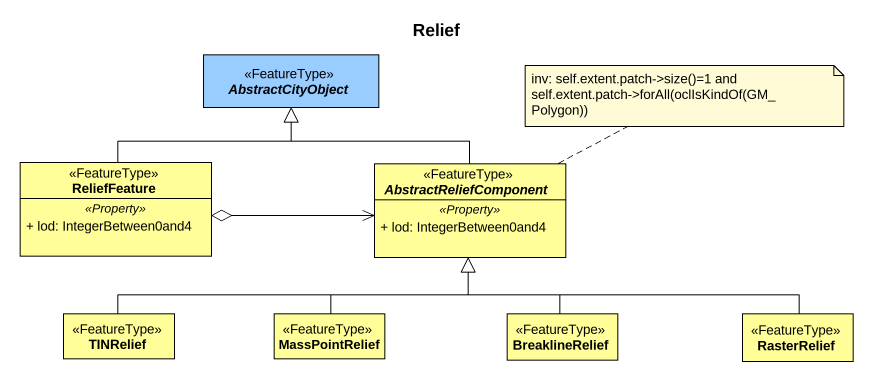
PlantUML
@startuml
title Relief
hide circle
hide empty members
skinparam classAttributeIconSize 0
abstract class AbstractCityObject <<FeatureType>> #99CCFF
class ReliefFeature <<FeatureType>> #FFFE99 {
  .. <<Property>> ..
  + lod: IntegerBetween0and4
}
abstract class AbstractReliefComponent <<FeatureType>> #FFFE99 {
  .. <<Property>> ..
  + lod: IntegerBetween0and4
}
class TINRelief <<FeatureType>> #FFFE99
class MassPointRelief <<FeatureType>> #FFFE99
class BreaklineRelief <<FeatureType>> #FFFE99
class RasterRelief <<FeatureType>> #FFFE99
ReliefFeature -up-|> AbstractCityObject
ReliefFeature o-right-> AbstractReliefComponent
AbstractReliefComponent -up-|> AbstractCityObject
TINRelief -right-|> AbstractReliefComponent
MassPointRelief -up-|> AbstractReliefComponent
BreaklineRelief -up-|> AbstractReliefComponent
RasterRelief -left-|> AbstractReliefComponent
note right of AbstractReliefComponent
  inv: self.extent.patch->size()=1 and
  self.extent.patch->forAll(oclIsKindOf(GM_Polygon))
end note
@enduml
